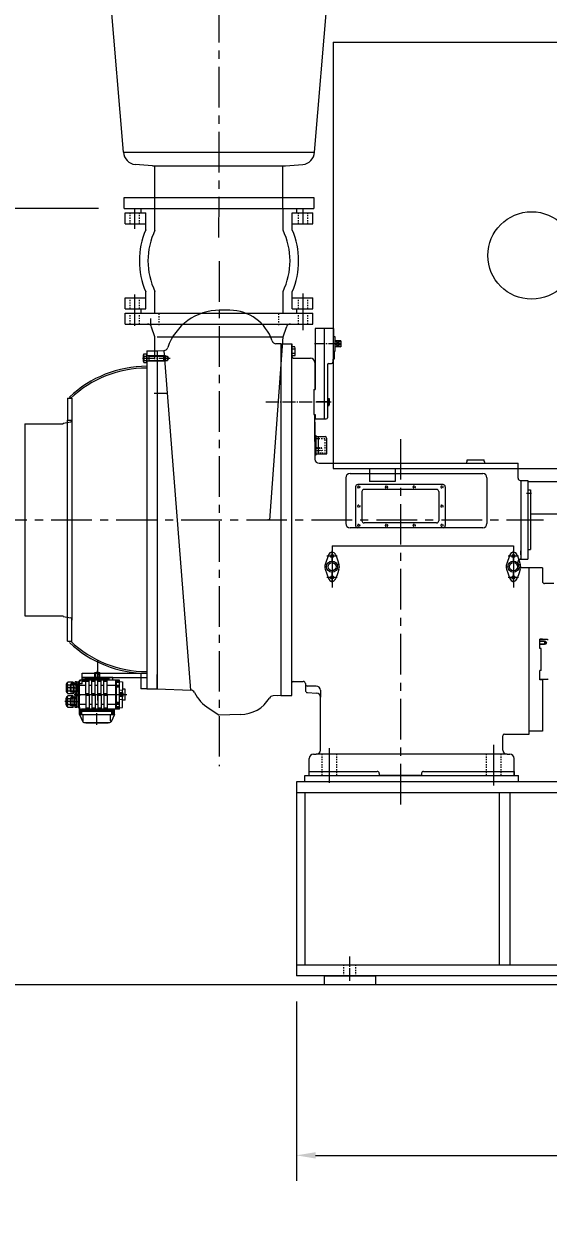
# Model space of a CAD drawing. Header units: millimetres. Extents: x -1 to 671026, y 1 to 511259.
# Drawn here: x 508411 to 539628, y 240608 to 311357 of the extents above; entities that cross this region are included whole.
import ezdxf

# ---------------------------------------------------------------- set-up
doc = ezdxf.new("R2010")
doc.units = ezdxf.units.MM
doc.header["$LTSCALE"] = 25.4
for name, pattern in [('CENTER', [50.8, 31.75, -6.35, 6.35, -6.35]), ('EB_DASH', [6, 3, -3]), ('EB_DASHDOT', [39, 30, -3, 3, -3])]:
    doc.linetypes.add(name, pattern=pattern)
doc.layers.get('Defpoints').update_dxf_attribs({"lineweight": 5})
for name, color, linetype, lineweight in [('CAXA0', 7, 'Continuous', 5), ('CAXA1', 5, 'CENTER', 5), ('CAXA2', 6, 'EB_DASH', 5), ('CAXAEB0', 7, 'Continuous', 5), ('CAXA中心线层', 5, 'CENTER', 5), ('CAXA细实线层', 7, 'Continuous', 5), ('CAXA虚线层', 96, 'EB_DASH', 5)]:
    doc.layers.add(name, color=color, linetype=linetype, lineweight=lineweight)
doc.styles.add('Roman', font='arial.ttf')
doc.styles.get("Standard").update_dxf_attribs({"font": 'arial.ttf'})
doc.dimstyles.new('ISO-25', dxfattribs={"dimscale": 30, "dimtxt": 38.1, "dimasz": 38.1, "dimexe": 50.8, "dimexo": 50.8, "dimgap": 15.875, "dimtad": 1, "dimtih": 1, "dimtoh": 1, "dimdec": 1, "dimlfac": 0.03937, "dimdsep": 46, "dimtxsty": 'Standard', "dimcen": 63.5, "dimclrd": 7, "dimclre": 7, "dimclrt": 7, "dimadec": 0, "dimazin": 0, "dimtfac": 1, "dimtdec": 1, "dimtmove": 0, "dimatfit": 3, "dimfxl": 25.4, "dimlwd": 5, "dimlwe": 5, "dimarcsym": 0})

# ---------------------------------------------------------------- blocks, each defined once
blk = doc.blocks.new('*D12')
at = {"color": 7, "linetype": 'Continuous', "lineweight": 5, "transparency": 16777216}
for p, q in [((510019, 338445), (505859, 338445)), ((507383, 337302), (507383, 321967)), ((507383, 301488), (507383, 316823)), ((512855, 300345), (505859, 300345))]:
    blk.add_line(p, q, dxfattribs=at)
at = {"color": 7, "transparency": 16777216}
for points in [[(507193, 337302), (507574, 337302), (507383, 338445)], [(507193, 301488), (507574, 301488), (507383, 300345)]]:
    blk.add_solid(points, dxfattribs=at)
at = {"layer": 'Defpoints', "color": 0, "transparency": 16777216}
for p in [(511543, 338445), (507383, 300345), (514379, 300345)]:
    blk.add_point(p, dxfattribs=at)
at = {"color": 7, "lineweight": 5, "transparency": 16777216, "insert": (507383, 319395), "char_height": 4191, "attachment_point": 5, "style": 'Roman'}
blk.add_mtext('F', dxfattribs=at)
blk = doc.blocks.new('*D13')
at = {"color": 7, "linetype": 'Continuous', "lineweight": 5, "transparency": 16777216}
for p, q in [((524642, 253101), (524642, 242415)), ((589412, 253101), (589412, 242415)), ((525785, 243939), (588269, 243939))]:
    blk.add_line(p, q, dxfattribs=at)
at = {"color": 7, "transparency": 16777216}
for points in [[(525785, 244129), (525785, 243748), (524642, 243939)], [(588269, 244129), (588269, 243748), (589412, 243939)]]:
    blk.add_solid(points, dxfattribs=at)
at = {"layer": 'Defpoints', "color": 0, "transparency": 16777216}
for p in [(524642, 254625), (589412, 254625), (589412, 243939)]:
    blk.add_point(p, dxfattribs=at)
at = {"color": 7, "lineweight": 5, "transparency": 16777216, "insert": (557027, 246510), "char_height": 4191, "attachment_point": 5, "style": 'Roman'}
blk.add_mtext('A', dxfattribs=at)
blk = doc.blocks.new('*D14')
at = {"color": 7, "linetype": 'Continuous', "lineweight": 5, "transparency": 16777216}
for p, q in [((612183, 267071), (612183, 230042)), ((466108, 262499), (466108, 230042)), ((467251, 231566), (611040, 231566))]:
    blk.add_line(p, q, dxfattribs=at)
at = {"color": 7, "transparency": 16777216}
for points in [[(467251, 231757), (467251, 231376), (466108, 231566)], [(611040, 231757), (611040, 231376), (612183, 231566)]]:
    blk.add_solid(points, dxfattribs=at)
at = {"layer": 'Defpoints', "color": 0, "transparency": 16777216}
for p in [(612183, 268595), (466108, 264023), (612183, 231566)]:
    blk.add_point(p, dxfattribs=at)
at = {"color": 7, "lineweight": 5, "transparency": 16777216, "insert": (525097, 234138), "char_height": 4191, "attachment_point": 5, "style": 'Roman'}
blk.add_mtext('B', dxfattribs=at)

msp = doc.modelspace()

# ---------------------------------------------------------------- linework, layer by layer
at = {"color": 7, "lineweight": 5}
for p, q in [((514348.98, 303698.03), (511811.67, 333822.43)), ((525712.71, 303698.03), (528255.4, 333822.43)), ((526826.88, 310251.24), (550448.88, 310251.24)), ((526826.88, 310251.24), (526826.88, 284851.24)), ((514348.98, 303698.03), (525712.71, 303698.03)), ((516068.44, 302885.23), (515043.72, 302974.88)), ((516068.44, 302885.23), (523993.24, 302885.23)), ((516220.84, 300345.23), (516220.84, 302885.23)), ((523840.84, 300345.23), (523840.84, 302885.23)), ((523993.24, 302885.23), (525017.97, 302974.88)), ((514379.34, 300345.23), (514379.34, 301005.63)), ((514379.34, 301005.63), (525682.34, 301005.63)), ((525682.34, 301005.63), (525682.34, 300345.23)), ((514379.34, 300345.23), (525682.34, 300345.23)), ((526851.65, 293196.39), (525759.45, 293196.39)), ((525759.45, 293196.39), (525759.45, 289575.15)), ((526292.85, 293196.39), (526292.85, 287809.85)), ((526851.65, 293196.39), (526851.65, 292726.49)), ((523714.75, 292280.67), (524375.15, 292280.67)), ((524375.15, 292280.67), (524375.15, 291506.05)), ((524375.15, 271325.67), (524375.15, 292280.67)), ((526851.65, 292726.49), (526927.85, 292726.49)), ((526927.85, 292726.49), (526927.85, 291837.49)), ((516751.72, 291582.24), (516856.75, 291582.24)), ((516751.72, 291559.38), (516958.35, 291559.38)), ((516856.75, 291582.24), (516856.75, 291277.44)), ((516958.35, 291559.38), (516958.35, 291300.3)), ((516958.35, 291559.38), (517034.15, 291429.84)), ((524375.15, 291572.2), (524375.15, 292100.13)), ((524375.15, 291683.77), (524375.15, 291988.57)), ((526877.05, 291837.49), (526877.05, 291367.59)), ((526927.85, 291837.49), (526877.05, 291837.49)), ((516751.72, 291300.3), (516958.35, 291300.3)), ((516751.72, 291277.44), (516856.75, 291277.44)), ((516827.92, 291429.84), (517128.68, 291429.84)), ((517034.15, 291429.84), (516958.35, 291300.3)), ((524451.35, 291429.85), (525480.05, 291429.85)), ((525734.05, 291175.85), (525734.05, 289575.15)), ((526496.05, 291035.65), (526496.05, 287886.05)), ((526572.25, 291111.85), (526724.65, 291111.85)), ((526877.05, 291367.59), (526800.85, 291367.59)), ((526800.85, 291367.59), (526800.85, 291188.05)), ((525734.05, 290730.98), (525734.05, 289575.15)), ((525683.25, 289575.15), (525759.45, 289575.15)), ((525683.25, 289575.15), (525683.25, 289232.77)), ((511014.75, 289042.25), (511014.75, 287746.85)), ((511014.75, 289042.25), (511268.75, 289042.25)), ((511203.91, 289042.11), (511129.16, 289121.23)), ((511268.75, 289044.88), (511268.75, 275820.7)), ((525683.25, 289232.77), (525683.25, 288076.55)), ((526496.05, 289029.05), (526584.95, 289029.05)), ((526584.95, 289029.05), (526597.65, 289016.35)), ((526584.95, 288622.65), (526584.95, 289029.05)), ((526584.95, 289003.65), (526584.95, 288647.82)), ((526597.65, 288635.35), (526597.65, 289016.35)), ((525683.25, 288076.55), (525759.45, 288076.55)), ((525734.05, 286464.09), (525734.05, 288076.55)), ((525759.45, 288076.55), (525759.45, 287809.85)), ((526496.05, 288622.65), (526584.95, 288622.65)), ((526584.95, 288622.65), (526597.65, 288635.35)), ((508474.75, 287518.25), (510760.75, 287518.25)), ((508474.75, 287518.25), (508474.75, 276088.25)), ((508601.75, 287518.25), (509236.75, 287518.25)), ((510760.75, 287569.05), (511203.64, 287634.21)), ((510760.75, 287569.05), (510760.75, 287518.25)), ((511014.75, 287746.85), (511268.75, 287746.85)), ((511014.75, 287746.85), (511268.75, 287746.85)), ((511014.75, 274564.25), (511014.75, 287746.85)), ((525734.05, 287619.95), (525734.05, 285422.77)), ((525759.45, 287809.85), (526419.85, 287809.85)), ((525734.05, 286819.75), (525810.27, 286819.75)), ((525810.3, 285676.75), (525810.27, 286819.75)), ((525810.27, 286756.25), (526343.67, 286756.25)), ((525962.67, 285740.25), (525962.67, 286756.25)), ((526445.27, 285740.25), (526445.27, 286654.65)), ((525734.05, 285676.75), (525810.3, 285676.75)), ((525810.27, 285740.25), (526445.27, 285740.25)), ((525988.05, 285168.77), (537837.11, 285168.77)), ((537837.11, 284279.75), (537837.11, 285168.77)), ((526826.88, 284851.24), (550448.88, 284851.24)), ((527829.55, 284559.17), (535729.07, 284559.17)), ((528985.88, 284851.24), (528985.88, 284089.24)), ((530509.88, 284851.24), (530509.88, 284089.24)), ((537837.15, 284276.75), (537837.15, 284851.17)), ((527575.55, 284305.17), (527575.55, 281585.46)), ((528159.75, 283773.52), (528159.75, 281458.46)), ((533366.75, 283900.52), (528286.75, 283900.52)), ((530509.88, 284089.24), (528985.88, 284089.24)), ((533493.75, 283773.52), (533493.75, 281458.46)), ((535983.07, 284305.17), (535983.07, 281585.46)), ((537964.11, 284152.75), (538421.21, 284152.75)), ((537989.64, 284152.75), (537989.64, 279453.75)), ((538421.21, 284152.75), (538421.21, 283199.8)), ((538421.21, 284089.24), (548289.88, 284089.24)), ((538421.25, 283898.65), (538421.25, 280056.9)), ((528540.75, 283488.07), (528540.75, 282501.67)), ((532985.75, 283615.07), (528667.75, 283615.07)), ((533112.75, 283488.07), (533112.75, 282501.67)), ((538624.45, 283377.95), (538337.67, 283377.95)), ((538624.45, 283377.95), (538339.87, 283377.95)), ((538421.25, 283581.15), (538573.65, 283581.15)), ((538573.65, 283581.15), (538573.65, 280025.15)), ((528540.75, 282501.67), (528540.75, 281743.91)), ((533112.75, 282501.67), (533112.75, 281743.91)), ((532985.75, 281616.91), (528667.75, 281616.91)), ((538573.65, 282158.84), (546638.88, 282158.84)), ((535729.07, 281331.46), (527829.55, 281331.46)), ((526762.75, 280248.63), (537557.75, 280248.63)), ((538421.25, 280406.15), (538421.25, 280025.15)), ((538421.25, 280406.15), (538421.25, 279707.65)), ((538421.25, 280405.8), (538421.25, 279453.75)), ((538421.25, 280025.15), (538573.65, 280025.15)), ((538497.55, 269038.64), (538497.55, 278945.83)), ((508474.75, 276088.25), (510760.75, 276088.25)), ((510760.75, 276037.45), (510760.75, 276088.25)), ((510760.75, 276037.45), (510760.75, 276088.25)), ((510760.75, 276037.45), (511203.64, 275972.29)), ((510760.75, 276037.45), (511203.64, 275972.29)), ((511268.75, 274561.62), (511268.75, 275896.9)), ((511268.75, 274561.62), (511268.75, 275896.9)), ((511014.75, 274564.25), (511268.75, 274564.25)), ((539284.97, 274686.56), (539119.84, 274686.56)), ((539119.84, 274143), (539119.84, 274686.56)), ((539284.97, 274685.79), (539119.84, 274685.79)), ((539577.04, 274673.86), (539119.84, 274673.86)), ((539399.24, 274572.26), (539119.84, 274572.26)), ((539480.94, 274554.98), (539119.84, 274554.98)), ((539399.24, 274572.26), (539399.24, 274369.06)), ((539480.94, 274554.98), (539520.58, 274470.66)), ((539480.94, 274554.98), (539480.94, 274386.33)), ((539480.94, 274386.33), (539119.84, 274386.33)), ((539399.24, 274369.06), (539119.84, 274369.06)), ((539208.74, 274143), (539119.84, 274143)), ((539208.74, 272817.12), (539208.74, 274143)), ((539520.58, 274470.66), (539480.94, 274386.33)), ((511878.35, 272405.25), (511878.35, 272659.25)), ((511878.35, 272659.25), (515739.15, 272659.25)), ((511878.35, 272252.85), (511878.35, 272405.25)), ((513707.15, 272405.25), (511878.35, 272405.25)), ((513707.15, 272405.25), (511878.35, 272405.25)), ((511878.35, 272405.25), (515739.15, 272405.25)), ((512094.25, 272316.35), (512094.25, 272405.25)), ((512640.35, 272405.25), (512640.35, 272710.05)), ((512640.35, 272710.05), (512945.15, 272710.05)), ((512640.35, 272684.65), (512678.45, 272684.65)), ((512678.45, 272405.25), (512678.45, 272684.65)), ((512792.75, 272252.85), (512792.75, 272814.58)), ((512907.05, 272684.65), (512945.15, 272684.65)), ((512907.05, 272405.25), (512907.05, 272684.65)), ((512945.15, 272405.25), (512945.15, 272710.05)), ((513491.25, 272316.35), (513491.25, 272405.25)), ((513707.15, 272252.85), (513707.15, 272405.25)), ((515383.55, 272659.25), (515383.55, 271732.14)), ((515739.15, 272786.25), (515739.15, 271732.14)), ((539208.74, 272817.12), (539119.84, 272817.12)), ((539119.84, 272273.56), (539119.84, 272817.12)), ((510939.06, 271981.54), (510939.06, 271597.06)), ((511488.37, 271789.3), (510969.91, 271789.3)), ((511002.56, 272049.63), (511002.56, 271528.96)), ((511345.46, 272136.41), (511027.79, 272136.41)), ((511027.79, 271962.86), (511345.46, 271962.86)), ((511235.54, 272043.3), (511184.74, 271992.5)), ((511573.55, 271992.5), (511184.74, 271992.5)), ((511184.74, 271586.1), (511184.74, 271992.5)), ((511573.55, 272043.3), (511235.54, 272043.3)), ((511235.54, 271535.3), (511235.54, 272043.3)), ((511345.46, 272136.41), (511345.46, 271442.19)), ((511573.55, 270633.6), (511573.55, 272132.2)), ((511675.31, 272132.2), (511573.55, 272132.2)), ((511675.15, 270639.95), (511675.15, 272125.85)), ((511725.95, 270208.15), (511725.95, 272125.85)), ((511878.35, 272024.25), (511725.95, 272024.25)), ((511725.95, 271948.05), (512106.95, 271948.05)), ((514100.85, 272252.85), (511802.15, 272252.85)), ((511878.35, 272316.35), (512132.35, 272316.35)), ((511878.35, 272306.82), (512183.15, 272306.82)), ((511878.35, 272024.25), (511878.35, 272252.85)), ((511878.35, 272198.87), (512183.15, 272198.87)), ((511878.35, 272189.35), (512132.35, 272189.35)), ((513491.25, 272329.05), (512094.25, 272329.05)), ((513491.25, 272329.05), (512094.25, 272329.05)), ((512094.25, 272306.82), (512094.25, 272316.35)), ((513491.25, 272316.35), (512094.25, 272316.35)), ((512106.95, 271440.05), (512106.95, 272252.85)), ((512310.15, 272176.65), (512106.95, 272176.65)), ((512132.35, 272189.35), (512132.35, 272316.35)), ((512183.15, 272306.82), (512214.31, 272252.85)), ((512183.15, 272198.87), (512183.15, 272306.82)), ((512183.15, 272198.87), (512214.31, 272252.85)), ((512310.15, 271440.05), (512310.15, 272252.85)), ((512310.15, 271948.05), (512462.55, 271948.05)), ((512462.55, 271440.05), (512462.55, 272252.85)), ((512665.75, 272176.65), (512462.55, 272176.65)), ((512665.75, 271440.05), (512665.75, 272252.85)), ((512665.75, 271948.05), (512818.15, 271948.05)), ((512818.15, 271440.05), (512818.15, 272252.85)), ((513021.35, 272176.65), (512818.15, 272176.65)), ((513021.35, 271440.05), (513021.35, 272252.85)), ((513021.35, 271948.05), (513173.75, 271948.05)), ((513173.75, 271440.05), (513173.75, 272252.85)), ((513376.95, 272176.65), (513173.75, 272176.65)), ((513376.95, 271440.05), (513376.95, 272252.85)), ((513376.95, 271948.05), (514113.55, 271948.05)), ((513884.95, 270512.95), (513884.95, 272252.85)), ((514138.42, 272144.9), (513907.68, 272144.9)), ((514138.42, 271878.2), (513907.68, 271878.2)), ((513935.75, 272177.28), (513917.05, 272144.9)), ((513935.75, 272112.51), (513917.05, 272144.9)), ((513935.75, 271910.58), (513917.05, 271878.2)), ((513935.75, 271845.81), (513917.05, 271878.2)), ((513935.75, 270512.95), (513935.75, 272252.85)), ((513935.75, 272112.51), (513935.75, 272177.28)), ((514113.55, 272177.28), (513935.75, 272177.28)), ((514113.55, 272112.51), (513935.75, 272112.51)), ((513935.75, 271845.81), (513935.75, 271910.58)), ((514113.55, 271910.58), (513935.75, 271910.58)), ((514113.55, 271845.81), (513935.75, 271845.81)), ((513961.15, 272106.8), (513961.15, 272183)), ((514113.55, 272183), (513961.15, 272183)), ((514113.55, 272106.8), (513961.15, 272106.8)), ((513961.15, 271840.1), (513961.15, 271916.3)), ((514113.55, 271916.3), (513961.15, 271916.3)), ((514113.55, 271840.1), (513961.15, 271840.1)), ((514113.55, 270525.65), (514113.55, 272240.15)), ((514113.55, 272163.95), (514278.65, 272144.9)), ((514278.65, 272144.9), (514278.65, 271643.99)), ((514451.37, 271713.1), (514278.65, 271713.1)), ((514451.37, 271052.7), (514451.37, 271713.1)), ((515739.15, 271732.14), (515383.55, 271732.14)), ((539577.04, 272286.26), (539119.84, 272286.26)), ((539284.97, 272273.56), (539119.84, 272273.56)), ((539284.98, 272273.56), (539284.98, 269204.85)), ((539284.99, 272273.56), (539284.99, 271511.56)), ((511488.37, 270976.5), (510854.48, 270976.5)), ((510939.06, 270784.26), (510939.06, 271168.74)), ((511002.56, 270716.16), (511002.56, 271236.83)), ((511027.79, 271615.74), (511345.46, 271615.74)), ((511345.46, 271442.19), (511027.79, 271442.19)), ((511345.46, 271323.61), (511027.79, 271323.61)), ((511027.79, 271150.06), (511345.46, 271150.06)), ((511235.54, 271535.3), (511184.74, 271586.1)), ((511573.55, 271586.1), (511184.74, 271586.1)), ((511235.54, 271230.5), (511184.74, 271179.7)), ((511573.55, 271179.7), (511184.74, 271179.7)), ((511184.74, 270773.3), (511184.74, 271179.7)), ((511573.55, 271535.3), (511235.54, 271535.3)), ((511573.55, 271230.5), (511235.54, 271230.5)), ((511235.54, 270722.5), (511235.54, 271230.5)), ((511345.46, 270629.39), (511345.46, 271323.61)), ((514538.02, 271382.9), (511417.13, 271382.9)), ((511548.68, 271382.9), (511779.43, 271382.9)), ((511573.55, 271421), (511725.95, 271421)), ((511573.55, 271415.28), (511751.35, 271415.28)), ((511573.55, 271350.51), (511751.35, 271350.51)), ((511573.55, 271344.8), (511725.95, 271344.8)), ((511725.95, 271344.8), (511725.95, 271421)), ((511751.35, 271415.28), (511770.05, 271382.9)), ((511751.35, 271350.51), (511751.35, 271415.28)), ((511751.35, 271350.51), (511770.05, 271382.9)), ((512310.15, 271440.05), (512106.95, 271440.05)), ((512310.15, 271325.75), (512106.95, 271325.75)), ((512106.95, 271325.75), (512106.95, 270512.95)), ((512310.15, 271325.75), (512310.15, 270512.95)), ((512665.75, 271440.05), (512462.55, 271440.05)), ((512665.75, 271325.75), (512462.55, 271325.75)), ((512462.55, 271325.75), (512462.55, 270512.95)), ((512665.75, 271325.75), (512665.75, 270512.95)), ((513021.35, 271440.05), (512818.15, 271440.05)), ((513021.35, 271325.75), (512818.15, 271325.75)), ((512818.15, 271325.75), (512818.15, 270512.95)), ((513021.35, 271325.75), (513021.35, 270512.95)), ((513376.95, 271440.05), (513173.75, 271440.05)), ((513376.95, 271325.75), (513173.75, 271325.75)), ((513173.75, 271325.75), (513173.75, 270512.95)), ((513376.95, 271325.75), (513376.95, 270512.95)), ((514341.58, 271382.9), (514096.97, 271382.9)), ((514113.55, 271669.77), (514275.5, 271644.9)), ((514316.75, 271484.5), (514113.55, 271484.5)), ((514316.75, 271281.3), (514113.55, 271281.3)), ((514113.55, 271096.03), (514275.5, 271120.89)), ((514138.95, 271415.28), (514120.25, 271382.9)), ((514138.95, 271350.51), (514120.25, 271382.9)), ((514316.75, 271415.28), (514138.95, 271415.28)), ((514138.95, 271350.51), (514138.95, 271415.28)), ((514316.75, 271350.51), (514138.95, 271350.51)), ((514316.75, 271421), (514164.35, 271421)), ((514164.35, 271344.8), (514164.35, 271421)), ((514316.75, 271344.8), (514164.35, 271344.8)), ((514278.65, 270620.9), (514278.65, 271121.81)), ((514451.37, 271052.7), (514278.65, 271052.7)), ((514286.27, 271133.45), (514286.27, 271632.35)), ((514316.75, 271484.5), (514316.75, 271281.3)), ((511027.79, 270802.94), (511345.46, 270802.94)), ((511345.46, 270629.39), (511027.79, 270629.39)), ((511235.54, 270722.5), (511184.74, 270773.3)), ((511573.55, 270773.3), (511184.74, 270773.3)), ((511573.55, 270722.5), (511235.54, 270722.5)), ((511675.15, 270633.6), (511573.55, 270633.6)), ((511725.95, 270817.75), (512106.95, 270817.75)), ((513808.75, 270436.75), (511725.95, 270436.75)), ((513808.75, 270385.95), (511725.95, 270385.95)), ((511799.63, 270208.15), (511799.63, 270360.55)), ((511875.83, 270360.55), (511799.63, 270360.55)), ((511805.34, 270385.95), (511837.73, 270404.65)), ((511805.34, 270208.15), (511805.34, 270385.95)), ((511870.11, 270385.95), (511805.34, 270385.95)), ((511837.73, 270183.28), (511837.73, 270414.02)), ((511870.11, 270385.95), (511837.73, 270404.65)), ((514100.85, 270512.95), (511852.95, 270512.95)), ((511870.11, 270208.15), (511870.11, 270385.95)), ((511875.83, 270208.15), (511875.83, 270360.55)), ((512310.15, 270589.15), (512106.95, 270589.15)), ((512310.15, 270817.75), (512462.55, 270817.75)), ((512665.75, 270589.15), (512462.55, 270589.15)), ((512665.75, 270817.75), (512818.15, 270817.75)), ((512767.35, 269584.75), (512767.35, 270284.35)), ((513021.35, 270589.15), (512818.15, 270589.15)), ((513021.35, 270817.75), (513173.75, 270817.75)), ((513376.95, 270589.15), (513173.75, 270589.15)), ((513376.95, 270817.75), (514113.55, 270817.75)), ((513658.88, 270208.15), (513658.88, 270360.55)), ((513658.88, 270360.55), (513735.08, 270360.55)), ((513664.59, 270385.95), (513696.98, 270404.65)), ((513664.59, 270208.15), (513664.59, 270385.95)), ((513664.59, 270385.95), (513729.36, 270385.95)), ((513696.98, 270183.28), (513696.98, 270414.02)), ((513729.36, 270385.95), (513696.98, 270404.65)), ((513729.36, 270208.15), (513729.36, 270385.95)), ((513735.08, 270208.15), (513735.08, 270360.55)), ((513808.75, 270208.15), (513808.75, 270512.95)), ((514138.42, 270887.6), (513907.68, 270887.6)), ((514138.42, 270620.9), (513907.68, 270620.9)), ((513935.75, 270919.98), (513917.05, 270887.6)), ((513935.75, 270855.21), (513917.05, 270887.6)), ((513935.75, 270653.28), (513917.05, 270620.9)), ((513935.75, 270588.51), (513917.05, 270620.9)), ((513935.75, 270855.21), (513935.75, 270919.98)), ((514113.55, 270919.98), (513935.75, 270919.98)), ((514113.55, 270855.21), (513935.75, 270855.21)), ((513935.75, 270588.51), (513935.75, 270653.28)), ((514113.55, 270653.28), (513935.75, 270653.28)), ((514113.55, 270588.51), (513935.75, 270588.51)), ((513961.15, 270849.5), (513961.15, 270925.7)), ((514113.55, 270925.7), (513961.15, 270925.7)), ((514113.55, 270849.5), (513961.15, 270849.5)), ((513961.15, 270582.8), (513961.15, 270659)), ((514113.55, 270659), (513961.15, 270659)), ((514113.55, 270582.8), (513961.15, 270582.8)), ((514113.55, 270601.85), (514278.65, 270620.9)), ((511725.95, 270208.15), (511925.01, 269770.22)), ((511725.95, 270208.15), (513808.75, 270208.15)), ((511952.93, 269826.05), (511952.93, 270208.15)), ((511994.38, 269725.55), (513540.32, 269725.55)), ((512106.95, 269710.31), (512106.95, 269725.55)), ((512106.95, 269710.31), (513427.75, 269710.31)), ((513427.75, 269710.31), (513427.75, 269725.55)), ((513581.77, 269826.05), (513581.77, 270208.15)), ((513808.75, 270208.15), (513609.69, 269770.22)), ((538497.55, 269038.64), (538497.55, 269700.15)), ((536922.88, 268087.07), (536922.88, 268937.04)), ((537024.48, 269038.64), (538497.55, 269038.64)), ((539284.98, 269204.85), (538497.55, 269204.85)), ((525403.91, 266563.07), (525403.91, 267579.07)), ((537176.88, 267833.07), (525822.95, 267833.07)), ((537176.88, 267833.07), (537341.92, 267833.07)), ((537595.92, 266563.07), (537595.92, 267579.07)), ((525403.91, 266817.07), (529441.05, 266817.07)), ((532208.08, 266817.07), (537595.92, 266817.07)), ((537595.92, 266817.07), (537595.92, 266563.07)), ((589411.91, 266201.12), (524641.91, 266201.12)), ((524641.91, 266201.12), (524641.91, 254625.24)), ((525149.91, 266563.07), (537849.92, 266563.07)), ((525149.91, 266210.39), (525149.91, 266563.07)), ((529556.75, 266563.21), (532096.75, 266563.21)), ((532096.75, 266563.21), (529556.75, 266563.21)), ((529568.05, 266690.15), (529568.05, 266563.21)), ((532085.45, 266690.15), (532085.45, 266563.21)), ((537849.92, 266196.02), (537849.92, 266563.07)), ((589411.91, 265537.79), (524641.91, 265537.79)), ((525149.91, 265537.8), (525149.91, 255260.24)), ((536706.91, 265537.8), (536706.91, 255250.8)), ((537341.91, 265537.8), (537341.91, 255250.8)), ((588899.75, 255260.24), (524641.91, 255260.24)), ((474438.75, 254117.24), (601438.75, 254117.24)), ((531024.98, 254625.24), (524641.97, 254625.24)), ((526292.91, 254625.24), (526292.91, 254117.24)), ((526292.91, 254625.24), (529340.91, 254625.24)), ((526292.91, 254117.24), (529340.91, 254117.24)), ((529340.91, 254625.24), (529340.91, 254117.24)), ((589411.91, 254625.24), (531024.98, 254625.24))]:
    msp.add_line(p, q, dxfattribs=at)
msp.add_circle((538637.88, 297551.24), 2603.5, dxfattribs=at)
for centre, radius, start, end in [((515110.13, 303733.98), 762, 182.7043126, 265), ((524951.56, 303733.98), 762, 275, 357.2956874), ((523432, 292544.69), 254, 198.0882332, 267.9999942), ((524451.35, 291506.05), 76.2, 180, 270), ((525480.05, 291175.85), 254, 0, 90), ((526572.25, 291035.65), 76.2, 90, 180), ((526724.65, 291188.05), 76.2, 270, 0), ((511192.55, 287709.6), 76.2, 278.369335, 0), ((526419.85, 287886.05), 76.2, 270, 0), ((526343.67, 286654.65), 101.6, 0, 90), ((525988.05, 285422.77), 254, 180, 270), ((527829.55, 284305.17), 254, 90, 180), ((535729.07, 284305.17), 254, 360, 90), ((528286.75, 283773.52), 127, 90, 180), ((528286.75, 283773.52), 127, 90, 180), ((533366.75, 283773.52), 127, 360, 90), ((533366.75, 283773.52), 127, 360, 90), ((537964.11, 284279.75), 127, 180, 270), ((528667.75, 283488.07), 127, 90, 180), ((532985.75, 283488.07), 127, 0, 90), ((528667.75, 281743.91), 127, 180, 270), ((532985.75, 281743.91), 127, 270, 0), ((528286.75, 281458.46), 127, 180, 270), ((533366.75, 281458.46), 127, 270, 0), ((526762.75, 279009.25), 431.8, 341.3634934, 18.6629146), ((537557.75, 279009.25), 431.8, 341.3634934, 18.6629146), ((511192.55, 275896.9), 76.2, 360, 81.630665), ((511192.55, 275896.9), 76.2, 360, 81.630665), ((539577.04, 274623.06), 50.8, 360, 90), ((512792.75, 272440.17), 269.87, 64.9423846, 115.0576154), ((511066.06, 271981.54), 127, 116.6708032, 180), ((511164.42, 272049.63), 161.86, 147.5794201, 212.4205799), ((511612.16, 271789.3), 609.6, 163.4587333, 196.5412667), ((511802.15, 272125.85), 127, 90, 180), ((511852.95, 272125.85), 127, 90, 180), ((514100.85, 272240.15), 12.7, 0, 90), ((539577.04, 272337.06), 50.8, 270, 0), ((511066.06, 271597.06), 127, 180, 243.3291968), ((511066.06, 271168.74), 127, 116.6708032, 180), ((511164.42, 271528.96), 161.86, 147.5794201, 212.4205799), ((511164.42, 271236.83), 161.86, 147.5794201, 212.4205799), ((511612.16, 270976.5), 609.6, 163.4587333, 196.5412667), ((514273.57, 271632.35), 12.7, 360, 81.2712735), ((514273.57, 271133.45), 12.7, 278.7287265, 0), ((511066.06, 270784.26), 127, 180, 243.3291968), ((511164.42, 270716.16), 161.86, 147.5794201, 212.4205799), ((511802.15, 270639.95), 127, 180, 233.1301024), ((511852.95, 270639.95), 127, 180, 270), ((514100.85, 270525.65), 12.7, 270, 0), ((511927.53, 269826.05), 25.4, 204.4439546, 0), ((511994.38, 269801.75), 76.2, 204.4439548, 270), ((513540.32, 269801.75), 76.2, 270, 335.5560452), ((513607.17, 269826.05), 25.4, 180, 335.5560454), ((537024.48, 268937.04), 101.6, 90, 180), ((537176.88, 268087.07), 254, 180, 270), ((537341.92, 267579.07), 254, 0, 90), ((529441.05, 266690.15), 127, 0, 90), ((532212.45, 266690.15), 127, 90, 180)]:
    msp.add_arc(centre, radius, start, end, dxfattribs=at)
msp.add_point((512792.75, 272659.25), dxfattribs=at)
at = {"layer": 'CAXA0', "color": 7, "lineweight": 5}
for p, q in [((514443.75, 299430.83), (514443.75, 300091.23)), ((514443.75, 300091.23), (515669.25, 300091.23)), ((515407.07, 300091.23), (515407.07, 300345.23)), ((515669.25, 299079.99), (515669.25, 300091.23)), ((516221.75, 299065.42), (516221.75, 300345.23)), ((523841.75, 299065.42), (523841.75, 300345.23)), ((524394.26, 300091.23), (525619.75, 300091.23)), ((524394.26, 299079.99), (524394.26, 300091.23)), ((524656.44, 300091.23), (524656.44, 300345.23)), ((525619.75, 299430.83), (525619.75, 300091.23)), ((514443.75, 299430.83), (515669.25, 299430.83)), ((524394.26, 299430.83), (525619.75, 299430.83)), ((514443.75, 295036.63), (515669.25, 295036.63)), ((514443.75, 294376.23), (514443.75, 295036.63)), ((515669.25, 294376.23), (515669.25, 295387.47)), ((516221.75, 294122.23), (516221.75, 295402.04)), ((523841.75, 294122.23), (523841.75, 295402.04)), ((524394.26, 294376.23), (524394.26, 295387.47)), ((524394.26, 295036.63), (525619.75, 295036.63)), ((525619.75, 294376.23), (525619.75, 295036.63)), ((514443.75, 294376.23), (515669.25, 294376.23)), ((515407.07, 294122.23), (515407.07, 294376.23)), ((524394.26, 294376.23), (525619.75, 294376.23)), ((524656.44, 294122.23), (524656.44, 294376.23)), ((514443.75, 293461.83), (514443.75, 294122.23)), ((514443.75, 294122.23), (525619.75, 294122.23)), ((525619.75, 293461.83), (525619.75, 294122.23)), ((514443.75, 293461.83), (525619.75, 293461.83)), ((516203.58, 292699.83), (516023.12, 293282.92)), ((523859.92, 292699.83), (524040.38, 293282.92)), ((516356.39, 292699.83), (523859.92, 292699.83)), ((523053.39, 281777.04), (523859.92, 292699.83)), ((523714.75, 292280.67), (523714.75, 271325.82)), ((515739.15, 291874.34), (515739.15, 271732.14)), ((516738.15, 291888.1), (518337.77, 271662.53)), ((526762.75, 280248.63), (526762.75, 277769.86)), ((537557.75, 280248.63), (537557.75, 277769.86)), ((526546.17, 279717.4), (526353.65, 279147.42)), ((527067.55, 279644.25), (526457.95, 279644.25)), ((526762.75, 279339.45), (526762.75, 279949.05)), ((526979.33, 279717.4), (527097.37, 279367.92)), ((537341.17, 279717.4), (537148.65, 279147.42)), ((537862.55, 279644.25), (537252.95, 279644.25)), ((537557.75, 279339.45), (537557.75, 279949.05)), ((537774.33, 279717.4), (537892.37, 279367.92)), ((537989.68, 279961.75), (537989.68, 279707.85)), ((537989.68, 279707.65), (537989.68, 279961.75)), ((526353.59, 278871.26), (526546.14, 278300.33)), ((527097.37, 279367.92), (527171.84, 279147.42)), ((527171.91, 278871.26), (527097.46, 278650.5)), ((537148.59, 278871.26), (537341.14, 278300.33)), ((537837.15, 279072.83), (537837.15, 279329.74)), ((537892.37, 279367.92), (537966.84, 279147.42)), ((537966.91, 278871.26), (537892.46, 278650.5)), ((537964.11, 279453.75), (538421.21, 279453.75)), ((539284.98, 278945.83), (537964.15, 278945.83)), ((539284.98, 278945.83), (539284.98, 278132.94)), ((527067.55, 278373.38), (526457.95, 278373.38)), ((526762.75, 278068.58), (526762.75, 278678.18)), ((527097.46, 278650.5), (526979.36, 278300.33)), ((537862.55, 278373.38), (537252.95, 278373.38)), ((537557.75, 278068.58), (537557.75, 278678.18)), ((537892.46, 278650.5), (537774.36, 278300.33)), ((539955.39, 278005.94), (539411.98, 278005.94)), ((524451.35, 272176.65), (525048.25, 272176.65)), ((525175.25, 272049.65), (525175.25, 272024.25)), ((525175.25, 272024.25), (525175.25, 271636.77)), ((525822.95, 271897.25), (525302.25, 271897.25)), ((523714.75, 271325.82), (523528.51, 271319.32)), ((523714.75, 271325.67), (524375.15, 271325.67)), ((525295.6, 271509.94), (525836.24, 271481.61)), ((526076.95, 271643.25), (526076.95, 271227.96)), ((526076.95, 268087.07), (526076.95, 271227.96)), ((525657.91, 267833.07), (525822.95, 267833.07))]:
    msp.add_line(p, q, dxfattribs=at)
at = {"layer": 'CAXA0', "color": 7, "linetype": 'Continuous', "lineweight": 5}
for p, q in [((526758.67, 278602.07), (526734.05, 278577.45)), ((537553.67, 278602.07), (537529.05, 278577.45))]:
    msp.add_line(p, q, dxfattribs=at)
at = {"layer": 'CAXA0', "color": 7, "lineweight": 5}
for centre, radius in [((526762.75, 279644.25), 88.9), ((537557.75, 279644.25), 88.9), ((526762.75, 279009.25), 330.2), ((526762.75, 279009.25), 241.3), ((537557.75, 279009.25), 330.2), ((537557.75, 279009.25), 241.3), ((526762.75, 278373.38), 88.9), ((537557.75, 278373.38), 88.9)]:
    msp.add_circle(centre, radius, dxfattribs=at)
for centre, radius, start, end in [((520031.75, 297233.73), 4737.1, 157.0614295, 202.9385705), ((520031.75, 297233.73), 4227.43, 154.3236588, 205.6763412), ((520031.75, 297233.73), 4227.43, 334.3236588, 25.6763412), ((520031.75, 297233.73), 4737.1, 337.0614295, 22.9385705), ((515780.48, 293207.83), 254, 17.1967222, 90), ((524283.03, 293207.83), 254, 90, 162.8032778), ((527829.55, 281585.46), 254, 180, 270), ((535729.07, 281585.46), 254, 270, 0), ((526762.75, 279644.25), 228.6, 18.6628995, 161.3370875), ((537557.75, 279644.25), 228.6, 18.6628995, 161.3370875), ((526762.75, 279009.25), 431.8, 161.3370898, 198.6365195), ((537557.75, 279009.25), 431.8, 161.3370898, 198.6365195), ((537964.11, 279326.75), 127, 90, 180), ((537964.15, 279072.83), 127, 180, 235.6326002), ((537964.15, 279072.83), 127, 235.6326002, 270), ((526762.75, 278373.38), 228.6, 198.6365056, 341.3634786), ((537557.75, 278373.38), 228.6, 198.6365056, 341.3634786), ((539411.98, 278132.94), 127, 180, 270), ((524451.35, 272100.45), 76.2, 90, 180), ((525048.25, 272049.65), 127, 0, 90), ((525302.25, 272024.25), 127, 180, 270), ((525822.95, 271643.25), 254, 360, 90), ((523255.22, 271055.62), 254, 92.0000043, 149.1504599), ((525302.25, 271636.77), 127, 180, 267), ((525822.95, 271227.96), 254, 0, 87), ((525657.91, 267579.07), 254, 90, 180), ((525822.95, 268087.07), 254, 270, 0)]:
    msp.add_arc(centre, radius, start, end, dxfattribs=at)
at = {"layer": 'CAXA1', "linetype": 'CENTER', "lineweight": 5, "ltscale": 3}
for p, q in [((520030.84, 298627.26), (520052.8, 340095.54)), ((515015.25, 299131.79), (515015.25, 300305.23)), ((525048.25, 299430.83), (525048.25, 300345.23)), ((520031.75, 297209.59), (520031.75, 267119.88)), ((515015.25, 294122.23), (515015.25, 295219.46)), ((525048.25, 294122.23), (525048.25, 295289.29)), ((525048.25, 293101.45), (525048.25, 294335.3)), ((515015.25, 293361.38), (515015.25, 294270.84)), ((530826.75, 286615.41), (530826.75, 264372.55)), ((463594.51, 281803.25), (539350.52, 281803.25)), ((526610.41, 266133.86), (526610.41, 268203.51)), ((536389.42, 265970.53), (536389.42, 268563.9))]:
    msp.add_line(p, q, dxfattribs=at)
at = {"layer": 'CAXA2', "color": 7, "linetype": 'EB_DASH', "lineweight": 5}
for p, q in [((514735.85, 299430.83), (514735.85, 300091.23)), ((515294.65, 299430.83), (515294.65, 300091.23)), ((524768.85, 299430.83), (524768.85, 300091.23)), ((525327.65, 299430.83), (525327.65, 300091.23)), ((514735.85, 294376.23), (514735.85, 295036.63)), ((515294.65, 294376.23), (515294.65, 295036.63)), ((524768.85, 294376.23), (524768.85, 295036.63)), ((525327.65, 294376.23), (525327.65, 295036.63)), ((524768.85, 293461.83), (524768.85, 294128.93)), ((525327.65, 293461.83), (525327.65, 294122.23))]:
    msp.add_line(p, q, dxfattribs=at)
at = {"layer": 'CAXAEB0', "color": 7, "lineweight": 5}
for p, q in [((515545.22, 291231.87), (515545.22, 291627.82)), ((515564.69, 291693.81), (515735.72, 291693.81)), ((515564.69, 291561.83), (515735.72, 291561.83)), ((515735.72, 291165.88), (515735.72, 291693.81)), ((515735.72, 291277.44), (515735.72, 291582.24)), ((515735.72, 291582.24), (516751.72, 291582.24)), ((515870.34, 291277.44), (515870.34, 291582.24)), ((516751.72, 291277.44), (516751.72, 291582.24)), ((524546.18, 292100.13), (524375.15, 292100.13)), ((524546.18, 291968.15), (524375.15, 291968.15)), ((524546.18, 291704.19), (524375.15, 291704.19)), ((524546.18, 291572.2), (524375.15, 291572.2)), ((524565.65, 291638.2), (524565.65, 292034.14)), ((515564.69, 291297.86), (515735.72, 291297.86)), ((515564.69, 291165.88), (515735.72, 291165.88)), ((515735.72, 291277.44), (516751.72, 291277.44)), ((534801.85, 285371.97), (535817.85, 285371.97)), ((534801.85, 285295.77), (534801.85, 285371.97)), ((535817.85, 285295.77), (535817.85, 285371.97)), ((511446.55, 272053.26), (511446.55, 271525.33)), ((511549.98, 272141.25), (511470.13, 272141.25)), ((511470.13, 271965.27), (511549.98, 271965.27)), ((511573.55, 272053.26), (511573.55, 271525.33)), ((511446.55, 270712.53), (511446.55, 271240.46)), ((511470.13, 271613.32), (511549.98, 271613.32)), ((511549.98, 271437.35), (511470.13, 271437.35)), ((511549.98, 271328.45), (511470.13, 271328.45)), ((511470.13, 271152.47), (511549.98, 271152.47)), ((511573.55, 270712.53), (511573.55, 271240.46)), ((511470.13, 270800.52), (511549.98, 270800.52)), ((511549.98, 270624.55), (511470.13, 270624.55))]:
    msp.add_line(p, q, dxfattribs=at)
for centre, radius, start, end in [((515666.82, 291627.82), 121.6, 147.1327678, 212.8672322), ((516002.42, 291429.84), 457.2, 163.2213451, 196.7786549), ((524444.05, 292034.14), 121.6, 327.1327678, 32.8672322), ((524108.45, 291836.17), 457.2, 343.2213451, 16.7786549), ((524444.05, 291638.2), 121.6, 327.1327678, 32.8672322), ((515666.82, 291231.87), 121.6, 147.1327678, 212.8672322), ((534674.85, 285295.77), 127, 270, 0), ((535944.85, 285295.77), 127, 180, 270), ((511622.53, 272053.26), 175.98, 150, 210), ((512115.09, 271789.3), 668.54, 164.7385196, 195.2614804), ((511397.58, 272053.26), 175.98, 330, 30), ((510905.01, 271789.3), 668.54, 344.7385196, 15.2614804), ((511622.53, 271525.33), 175.98, 150, 210), ((511622.53, 271240.46), 175.98, 150, 210), ((512115.09, 270976.5), 668.54, 164.7385196, 195.2614804), ((511397.58, 271525.33), 175.98, 330, 30), ((511397.58, 271240.46), 175.98, 330, 30), ((510905.01, 270976.5), 668.54, 344.7385196, 15.2614804), ((511622.53, 270712.53), 175.98, 150, 210), ((511397.58, 270712.53), 175.98, 330, 30)]:
    msp.add_arc(centre, radius, start, end, dxfattribs=at)
at = {"layer": 'CAXAEB0', "color": 7, "linetype": 'Continuous', "lineweight": 5}
for p in [(522952.75, 281803.25), (538573.65, 281803.15)]:
    msp.add_point(p, dxfattribs=at)
at = {"layer": 'CAXA中心线层', "linetype": 'EB_DASHDOT', "lineweight": 5}
for p, q in [((525048.25, 293101.45), (525048.25, 294335.3)), ((515015.25, 293361.38), (515015.25, 294270.84)), ((527314.32, 292281.99), (525724.01, 292281.99)), ((515469.02, 291429.84), (516827.92, 291429.84)), ((516164.88, 289347.72), (516956.54, 289347.72)), ((522827.2, 288826.27), (526752.27, 288826.27)), ((526596.54, 288826.36), (525834.52, 288826.36)), ((512792.75, 273454.56), (512792.75, 271041.16)), ((511393.93, 271789.3), (511626.18, 271789.3)), ((511393.93, 270976.5), (511626.18, 270976.5)), ((527816.91, 254328.71), (527816.91, 255782.82))]:
    msp.add_line(p, q, dxfattribs=at)
at = {"layer": 'CAXA细实线层', "color": 7, "linetype": 'Continuous', "lineweight": 5}
for p, q in [((515967.75, 293461.83), (515967.75, 293801.12)), ((520679.5, 294287.26), (520031.75, 294287.26)), ((516203.58, 291365.06), (516203.58, 292699.83)), ((523714.75, 292280.66), (523423.14, 292290.85)), ((526927.85, 292303), (527283.45, 292458.54)), ((526927.85, 292458.54), (527283.45, 292303)), ((527283.45, 292458.54), (526927.85, 292458.54)), ((527283.45, 292303), (526927.85, 292303)), ((526927.85, 292105.43), (527283.45, 292260.98)), ((526927.85, 292260.98), (527283.45, 292105.43)), ((527283.45, 292260.98), (526927.85, 292260.98)), ((527283.45, 292459.79), (527283.45, 292104.19)), ((515739.15, 291874.34), (516348.75, 291874.34)), ((516348.75, 291874.34), (516747.02, 291888.25)), ((516348.75, 291874.34), (516348.75, 291010.66)), ((516348.75, 291874.34), (516348.75, 271732.14)), ((527283.45, 292105.43), (526927.85, 292105.43)), ((515739.15, 290951.19), (515739.15, 290820.25)), ((516348.75, 271732.14), (516348.75, 272595.82)), ((516348.75, 271732.14), (516348.75, 272595.82)), ((516348.75, 272595.82), (516348.75, 271732.14)), ((515739.15, 271732.14), (516348.75, 271732.14)), ((516348.75, 271732.14), (518346.63, 271662.38)), ((523714.75, 271325.82), (523246.35, 271309.47)), ((519359.37, 270618.44), (520031.75, 270163.43)), ((521314.45, 270208.22), (520031.75, 270163.43))]:
    msp.add_line(p, q, dxfattribs=at)
at = {"layer": 'CAXA细实线层', "color": 7, "lineweight": 5}
for p, q in [((515735.72, 291582.24), (515870.34, 291559.38)), ((515870.34, 291559.38), (516751.72, 291559.38)), ((515735.72, 291277.44), (515870.34, 291300.3)), ((515870.34, 291300.3), (516751.72, 291300.3))]:
    msp.add_line(p, q, dxfattribs=at)
at = {"layer": 'CAXA细实线层', "color": 7, "linetype": 'Continuous', "lineweight": 5}
for centre, radius, start, end in [((520082.55, 291010.66), 3276.6, 90.0000931, 161.3089785), ((520679.5, 291645.66), 2641.6, 18.088218, 90), ((516738.15, 292142.1), 254, 272.0000016, 341.3089742), ((518337.77, 271408.53), 254, 26.7089982, 88.0000014), ((520697.51, 272595.82), 2387.6, 206.7090019, 238.3275666), ((521314.45, 272214.82), 2006.6, 270, 329.1504719)]:
    msp.add_arc(centre, radius, start, end, dxfattribs=at)
at = {"layer": 'CAXA细实线层', "color": 7, "lineweight": 5}
for centre, radius, start, end in [((515739.15, 284241.65), 6705.6, 90, 133.3727466), ((515739.15, 284241.65), 6604, 89.9999988, 133.3727466), ((515739.15, 279364.85), 6604, 226.6272534, 270), ((515739.15, 279364.85), 6705.6, 226.6272534, 270)]:
    msp.add_arc(centre, radius, start, end, dxfattribs=at)
at = {"layer": 'CAXA虚线层', "color": 7, "linetype": 'EB_DASH', "lineweight": 5}
for p, q in [((514735.85, 293461.83), (514735.85, 294122.23)), ((515294.65, 293461.83), (515294.65, 294122.23)), ((516475.75, 293404.26), (516475.75, 294064.66)), ((523587.75, 293404.26), (523587.75, 294064.66)), ((524768.85, 293461.83), (524768.85, 294128.93)), ((525327.65, 293461.83), (525327.65, 294122.23)), ((525810.27, 286654.65), (526343.67, 286654.65)), ((526343.67, 285740.25), (526343.67, 286654.65)), ((525856.59, 286103.94), (525881.12, 286110.52)), ((525954.04, 285740.25), (525856.59, 286103.94)), ((525980.34, 285740.25), (525881.12, 286110.52)), ((525983.59, 286103.94), (526008.12, 286110.52)), ((526081.04, 285740.25), (525983.59, 286103.94)), ((526107.34, 285740.25), (526008.12, 286110.52)), ((526110.59, 286103.94), (526135.12, 286110.52)), ((526208.04, 285740.25), (526110.59, 286103.94)), ((526234.34, 285740.25), (526135.12, 286110.52)), ((526178.61, 266563.07), (526178.61, 267833.07)), ((527042.21, 266563.07), (527042.21, 267833.07)), ((535957.62, 266563.07), (535957.62, 267833.07)), ((536821.22, 266563.07), (536821.22, 267833.07)), ((527461.31, 254615.8), (527461.31, 255250.8)), ((528172.51, 254615.8), (528172.51, 255250.8))]:
    msp.add_line(p, q, dxfattribs=at)
at = {"layer": 'CAXA虚线层', "color": 7, "linetype": 'EB_DASH', "lineweight": 5, "extrusion": (0, 0, -1)}
for centre, major_axis, ratio in [((528350.25, 283757.8), (-76.2, 0), 0.73333333), ((528350.25, 283757.8), (-69.85, 0), 0.66909091), ((530001.25, 283757.8), (-76.2, 0), 0.73333333), ((530001.25, 283757.8), (-69.85, 0), 0.66909091), ((531652.25, 283757.8), (-76.2, 0), 0.73333333), ((531652.25, 283757.8), (-69.85, 0), 0.66909091), ((533303.25, 283757.8), (-76.2, 0), 0.73333333), ((533303.25, 283757.8), (-69.85, 0), 0.66909091), ((528350.25, 282615.98), (-76.2, 0), 0.73333333), ((528350.25, 282615.98), (-69.85, 0), 0.66909091), ((533303.25, 282615.98), (-76.2, 0), 0.73333333), ((533303.25, 282615.98), (-69.85, 0), 0.66909091), ((528350.25, 281474.19), (-76.2, 0), 0.73333333), ((528350.25, 281474.19), (-69.85, 0), 0.66909091), ((530001.25, 281474.19), (-76.2, 0), 0.73333333), ((530001.25, 281474.19), (-69.85, 0), 0.66909091), ((531652.25, 281474.19), (-76.2, 0), 0.73333333), ((531652.25, 281474.19), (-69.85, 0), 0.66909091), ((533303.25, 281474.19), (-76.2, 0), 0.73333333), ((533303.25, 281474.19), (-69.85, 0), 0.66909091)]:
    msp.add_ellipse(centre, major_axis=major_axis, ratio=ratio, dxfattribs=at)

# ---------------------------------------------------------------- dimensions: what is measured, and where the dimension line sits
at = {"color": 7, "lineweight": 5}
dim = msp.add_linear_dim(base=(507383.08, 300345.23), p1=(511542.93, 338445.23), p2=(514379.34, 300345.23), angle=90, text='F', dimstyle='ISO-25', override={"dimscale": 30, "dimtxt": 139.7, "dimpost": '\\X', "dimtxsty": 'Roman', "dimtmove": 1}, dxfattribs=at)
dim.commit()
dim.dimension.update_dxf_attribs({"geometry": '*D12', "text_midpoint": (507383.08, 319395.23), "dimtype": 160})
dim = msp.add_linear_dim(base=(612182.95, 231566.04), p1=(466107.64, 264023.25), p2=(612182.95, 268595.25), text='B', dimstyle='ISO-25', override={"dimscale": 30, "dimtxt": 139.7, "dimpost": '\\X', "dimtxsty": 'Roman', "dimtmove": 1}, dxfattribs=at)
dim.commit()
dim.dimension.update_dxf_attribs({"geometry": '*D14', "text_midpoint": (525097.36, 231566.04), "dimtype": 160})
dim = msp.add_linear_dim(base=(589411.91, 243938.51), p1=(524641.97, 254625.24), p2=(589411.91, 254625.24), text='A', dimstyle='ISO-25', override={"dimscale": 30, "dimtxt": 139.7, "dimpost": '\\X', "dimtxsty": 'Roman', "dimtmove": 1}, dxfattribs=at)
dim.commit()
dim.dimension.update_dxf_attribs({"geometry": '*D13', "text_midpoint": (557026.94, 246510.26)})

doc.saveas('drawing.dxf')
